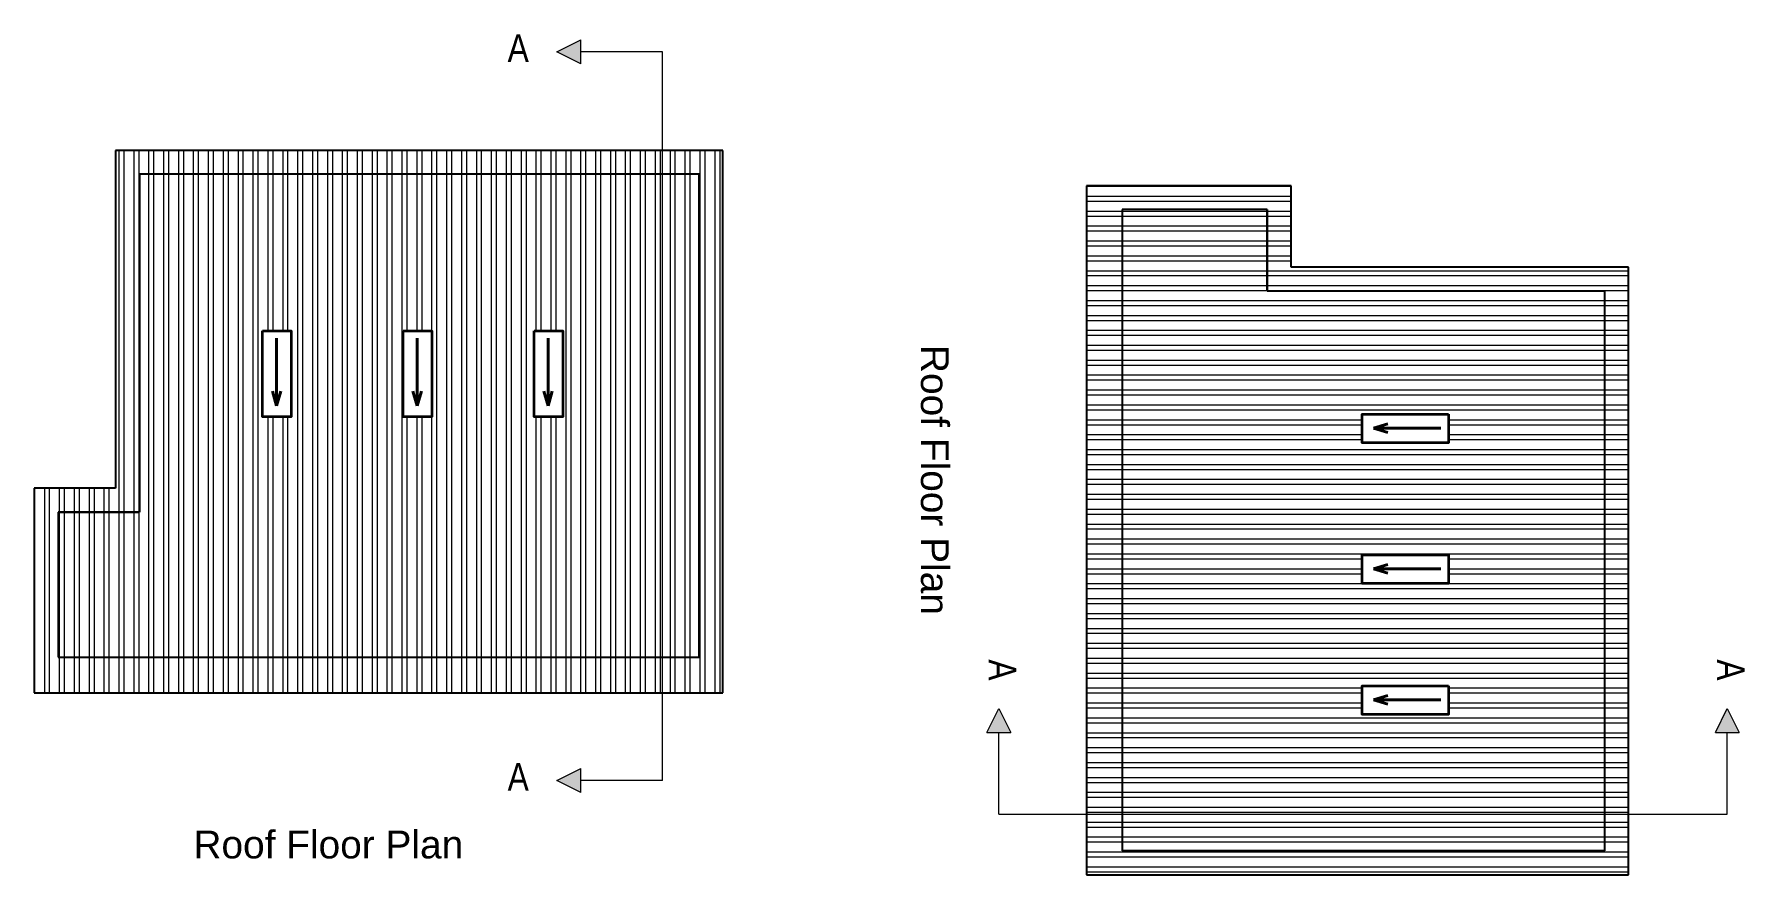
# Model space of a CAD drawing. Header units: inches. Extents: x 376358 to 406049, y -63575 to -53607.
# Drawn here: x 400283 to 401144, y -60099 to -59676 of the extents above; entities that cross this region are included whole.
import ezdxf

# ---------------------------------------------------------------- set-up
doc = ezdxf.new("R2010")
doc.units = ezdxf.units.IN
doc.header["$LTSCALE"] = 2
doc.header["$MEASUREMENT"] = 0
doc.layers.get('0').update_dxf_attribs({"linetype": 'CONTINUOUS'})
for name, color, linetype, lineweight in [('DIM_LINE', 173, 'CONTINUOUS', 20), ('door', 20, 'CONTINUOUS', 35), ('WALL - A', 1, 'CONTINUOUS', 40)]:
    doc.layers.add(name, color=color, linetype=linetype, lineweight=lineweight)
doc.styles.get("Standard").update_dxf_attribs({"font": 'ARIALN.TTF'})
pattern_1 = [(90, (950.466, 443.577), (-7.5, 0), []), (90, (952.966, 446.077), (-7.5, 0), [])]
pattern_2 = [(360, (461263.914, 339579.583), (1e-15, 7.5), []), (360, (461266.414, 339577.083), (1e-15, 7.5), [])]

msp = doc.modelspace()

# ---------------------------------------------------------------- hatches: boundary and pattern name
at = {"linetype": 'ByBlock', "lineweight": 5}
for points in [[(400545.83, -59685.24), (400557.83, -59691.24), (400557.83, -59679.24)], [(400768.36, -60015.78), (400762.36, -60027.78), (400774.36, -60027.78)], [(401135.1, -60015.78), (401129.1, -60027.78), (401141.1, -60027.78)], [(400545.83, -60051.97), (400557.83, -60057.97), (400557.83, -60045.97)]]:
    msp.add_hatch(color=7, dxfattribs=at).paths.add_polyline_path(points)
at = {"layer": 'DIM_LINE'}
h = msp.add_hatch(dxfattribs=at)
h.set_pattern_fill('ANSI32', color=256, scale=20, angle=45)
h.set_pattern_definition(pattern_1)
h.paths.add_polyline_path([(400323.7, -59904.89), (400282.7, -59904.89), (400282.7, -60007.89), (400629.47, -60007.89), (400629.47, -59734.89), (400323.7, -59734.89)])
h.paths.add_polyline_path([(400335.7, -59746.89), (400617.47, -59746.89), (400617.47, -59989.89), (400294.7, -59989.89), (400294.7, -59916.89), (400335.7, -59916.89)], flags=16)
h.paths.add_polyline_path([(400397.7, -59825.68), (400412.15, -59825.68), (400412.15, -59869.01), (400397.7, -59869.01)], flags=0)
h.paths.add_polyline_path([(400468.49, -59825.68), (400482.94, -59825.68), (400482.94, -59869.01), (400468.49, -59869.01)], flags=0)
h.paths.add_polyline_path([(400534.38, -59825.68), (400548.83, -59825.68), (400548.83, -59869.01), (400534.38, -59869.01)], flags=0)
h = msp.add_hatch(dxfattribs=at)
h.set_pattern_fill('ANSI32', color=256, scale=20, angle=45)
h.set_pattern_definition(pattern_1)
h.paths.add_polyline_path([(400335.7, -59916.89), (400294.7, -59916.89), (400294.7, -59989.89), (400617.47, -59989.89), (400617.47, -59746.89), (400335.7, -59746.89)])
h.paths.add_polyline_path([(400397.7, -59825.68), (400412.15, -59825.68), (400412.15, -59869.01), (400397.7, -59869.01)], flags=16)
h.paths.add_polyline_path([(400468.49, -59825.68), (400482.94, -59825.68), (400482.94, -59869.01), (400468.49, -59869.01)], flags=16)
h.paths.add_polyline_path([(400534.38, -59825.68), (400548.83, -59825.68), (400548.83, -59869.01), (400534.38, -59869.01)], flags=16)
h = msp.add_hatch(dxfattribs=at)
h.set_pattern_fill('ANSI32', color=256, scale=20, angle=-45)
h.set_pattern_definition(pattern_2)
h.paths.add_polyline_path([(401085.45, -60099.42), (401085.45, -59793.65), (400915.45, -59793.65), (400915.45, -59752.65), (400812.45, -59752.65), (400812.45, -60099.42)])
h.paths.add_polyline_path([(401073.45, -59805.65), (401073.45, -60087.42), (400830.45, -60087.42), (400830.45, -59764.65), (400903.45, -59764.65), (400903.45, -59805.65)], flags=16)
h.paths.add_polyline_path([(400994.66, -59867.65), (400994.66, -59882.1), (400951.33, -59882.1), (400951.33, -59867.65)], flags=0)
h.paths.add_polyline_path([(400994.66, -59938.44), (400994.66, -59952.89), (400951.33, -59952.89), (400951.33, -59938.44)], flags=0)
h.paths.add_polyline_path([(400994.66, -60004.33), (400994.66, -60018.78), (400951.33, -60018.78), (400951.33, -60004.33)], flags=0)
h = msp.add_hatch(dxfattribs=at)
h.set_pattern_fill('ANSI32', color=256, scale=20, angle=-45)
h.set_pattern_definition(pattern_2)
h.paths.add_polyline_path([(400903.45, -59805.65), (400903.45, -59764.65), (400830.45, -59764.65), (400830.45, -60087.42), (401073.45, -60087.42), (401073.45, -59805.65)])
h.paths.add_polyline_path([(400994.66, -59867.65), (400994.66, -59882.1), (400951.33, -59882.1), (400951.33, -59867.65)], flags=16)
h.paths.add_polyline_path([(400994.66, -59938.44), (400994.66, -59952.89), (400951.33, -59952.89), (400951.33, -59938.44)], flags=16)
h.paths.add_polyline_path([(400994.66, -60004.33), (400994.66, -60018.78), (400951.33, -60018.78), (400951.33, -60004.33)], flags=16)

# ---------------------------------------------------------------- linework, layer by layer
at = {"color": 7, "linetype": 'ByBlock', "lineweight": 5}
for p, q in [((400545.83, -59685.24), (400557.83, -59679.24)), ((400557.83, -59691.24), (400557.83, -59679.24)), ((400557.83, -59691.24), (400545.83, -59685.24)), ((400599, -59685.24), (400557.83, -59685.24)), ((400599, -60051.97), (400599, -59685.24)), ((400762.36, -60027.78), (400768.36, -60015.78)), ((400768.36, -60015.78), (400774.36, -60027.78)), ((401129.1, -60027.78), (401135.1, -60015.78)), ((401135.1, -60015.78), (401141.1, -60027.78)), ((400762.36, -60027.78), (400774.36, -60027.78)), ((400768.36, -60068.95), (400768.36, -60027.78)), ((401129.1, -60027.78), (401141.1, -60027.78)), ((401135.1, -60068.95), (401135.1, -60027.78)), ((400545.83, -60051.97), (400557.83, -60045.97)), ((400557.83, -60057.97), (400545.83, -60051.97)), ((400557.83, -60057.97), (400557.83, -60045.97)), ((400599, -60051.97), (400557.83, -60051.97)), ((400768.36, -60068.95), (401135.1, -60068.95))]:
    msp.add_line(p, q, dxfattribs=at)
at = {"ltscale": 0.5}
for p, q in [((400629.47, -59734.89), (400323.7, -59734.89)), ((400323.7, -59734.89), (400323.7, -59904.89)), ((400629.47, -60007.89), (400629.47, -59734.89)), ((400617.47, -59746.89), (400335.7, -59746.89)), ((400335.7, -59746.89), (400335.7, -59916.89)), ((400617.47, -59746.89), (400335.7, -59746.89)), ((400335.7, -59746.89), (400335.7, -59916.89)), ((400617.47, -59746.89), (400617.47, -59989.89)), ((400617.47, -59989.89), (400617.47, -59746.89)), ((400915.45, -59752.65), (400812.45, -59752.65)), ((400812.45, -59752.65), (400812.45, -60099.42)), ((400915.45, -59793.65), (400915.45, -59752.65)), ((400903.45, -59764.65), (400830.45, -59764.65)), ((400830.45, -59764.65), (400830.45, -60087.42)), ((400903.45, -59764.65), (400830.45, -59764.65)), ((400830.45, -59764.65), (400830.45, -60087.42)), ((400903.45, -59764.65), (400903.45, -59805.65)), ((400903.45, -59805.65), (400903.45, -59764.65)), ((401085.45, -59793.65), (400915.45, -59793.65)), ((401085.45, -60099.42), (401085.45, -59793.65)), ((401073.45, -59805.65), (400903.45, -59805.65)), ((401073.45, -59805.65), (400903.45, -59805.65)), ((401073.45, -60087.42), (401073.45, -59805.65)), ((401073.45, -60087.42), (401073.45, -59805.65)), ((400323.7, -59904.89), (400282.7, -59904.89)), ((400282.7, -59904.89), (400282.7, -60007.89)), ((400294.7, -59916.89), (400294.7, -59989.89)), ((400294.7, -59916.89), (400335.7, -59916.89)), ((400335.7, -59916.89), (400294.7, -59916.89)), ((400294.7, -59916.89), (400294.7, -59989.89)), ((400294.7, -59989.89), (400617.47, -59989.89)), ((400294.7, -59989.89), (400617.47, -59989.89)), ((400282.7, -60007.89), (400629.47, -60007.89)), ((401073.45, -60087.42), (400830.45, -60087.42)), ((400830.45, -60087.42), (401073.45, -60087.42)), ((400812.45, -60099.42), (401085.45, -60099.42))]:
    msp.add_line(p, q, dxfattribs=at)
at = {"layer": 'DIM_LINE'}
for points in [[(400397.7, -59869.01), (400412.15, -59869.01), (400412.15, -59825.68), (400397.7, -59825.68)], [(400468.49, -59869.01), (400482.94, -59869.01), (400482.94, -59825.68), (400468.49, -59825.68)], [(400534.38, -59869.01), (400548.83, -59869.01), (400548.83, -59825.68), (400534.38, -59825.68)], [(400951.33, -59867.65), (400951.33, -59882.1), (400994.66, -59882.1), (400994.66, -59867.65)], [(400951.33, -59938.44), (400951.33, -59952.89), (400994.66, -59952.89), (400994.66, -59938.44)], [(400951.33, -60004.33), (400951.33, -60018.78), (400994.66, -60018.78), (400994.66, -60004.33)]]:
    msp.add_lwpolyline(points, close=True, dxfattribs=at)
at = {"layer": 'door', "ltscale": 0.5}
for points in [[(400397.7, -59825.68), (400412.15, -59825.68), (400412.15, -59869.01), (400397.7, -59869.01)], [(400468.49, -59825.68), (400482.94, -59825.68), (400482.94, -59869.01), (400468.49, -59869.01)], [(400534.38, -59825.68), (400548.83, -59825.68), (400548.83, -59869.01), (400534.38, -59869.01)], [(400994.66, -59867.65), (400994.66, -59882.1), (400951.33, -59882.1), (400951.33, -59867.65)], [(400994.66, -59938.44), (400994.66, -59952.89), (400951.33, -59952.89), (400951.33, -59938.44)], [(400994.66, -60004.33), (400994.66, -60018.78), (400951.33, -60018.78), (400951.33, -60004.33)]]:
    msp.add_lwpolyline(points, close=True, dxfattribs=at)
at = {"layer": 'WALL - A'}
for p, q in [((400404.73, -59829.44), (400404.73, -59863.42)), ((400475.52, -59829.44), (400475.52, -59863.42)), ((400541.41, -59829.44), (400541.41, -59863.42)), ((400404.73, -59863.42), (400402.6, -59856.12)), ((400404.73, -59863.42), (400406.86, -59856.12)), ((400475.52, -59863.42), (400473.4, -59856.12)), ((400475.52, -59863.42), (400477.65, -59856.12)), ((400541.41, -59863.42), (400539.29, -59856.12)), ((400541.41, -59863.42), (400543.54, -59856.12)), ((400956.92, -59874.68), (400964.22, -59872.56)), ((400990.9, -59874.68), (400956.92, -59874.68)), ((400956.92, -59874.68), (400964.22, -59876.81)), ((400956.92, -59945.47), (400964.22, -59943.35)), ((400990.9, -59945.47), (400956.92, -59945.47)), ((400956.92, -59945.47), (400964.22, -59947.6)), ((400956.92, -60011.36), (400964.22, -60009.24)), ((400990.9, -60011.36), (400956.92, -60011.36)), ((400956.92, -60011.36), (400964.22, -60013.49))]:
    msp.add_line(p, q, dxfattribs=at)

# ---------------------------------------------------------------- texts
at = {"color": 7, "linetype": 'ByBlock', "lineweight": 5, "char_height": 14}
for s, insert, width, attachment_point in [('A', (400531.73, -59690.42), 26.5803, 9), ('A', (400531.73, -60057.16), 26.5803, 9), ('{\\fArial CE|b0|i0|c0|p34;Roof\\fArial CE|b0|i0|c238|p34; Floor Plan}', (400430.78, -60084.29), 235.547, 5)]:
    msp.add_mtext(s, dxfattribs=dict(at, insert=insert, width=width, attachment_point=attachment_point))
at = {"color": 7, "linetype": 'ByBlock', "lineweight": 5, "char_height": 14, "rotation": 270}
for s, insert, width, attachment_point in [('{\\fArial CE|b0|i0|c0|p34;Roof\\fArial CE|b0|i0|c238|p34; Floor Plan}', (400736.05, -59900.73), 235.547, 5), ('A', (400763.18, -60001.68), 26.5803, 9), ('A', (401129.91, -60001.68), 26.5803, 9)]:
    msp.add_mtext(s, dxfattribs=dict(at, insert=insert, width=width, attachment_point=attachment_point))

doc.saveas('drawing.dxf')
